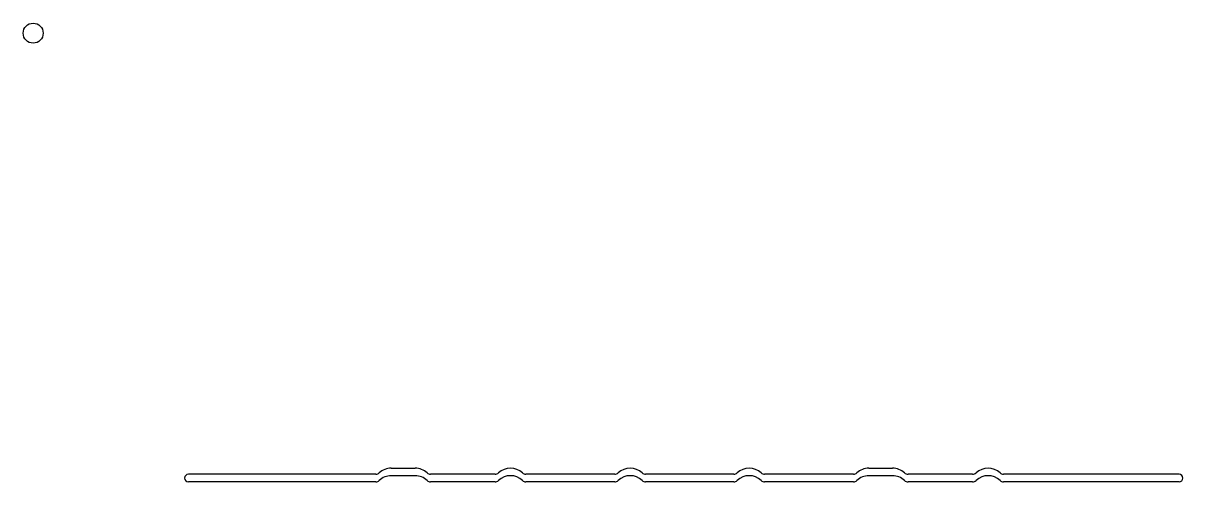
# Model space of a CAD drawing. Header units: millimetres. Extents: x -2 to 229, y -89 to 2.
import ezdxf

# ---------------------------------------------------------------- set-up
doc = ezdxf.new("R2010")
doc.units = ezdxf.units.MM
doc.layers.get('0').update_dxf_attribs({"linetype": 'CONTINUOUS'})

msp = doc.modelspace()

# ---------------------------------------------------------------- linework, layer by layer
for p, q in [((71.44, -86.76), (76.2, -86.76)), ((166.72, -86.76), (171.44, -86.76)), ((68.36, -87.99), (30.96, -87.99)), ((68.36, -89.49), (30.96, -89.49)), ((71.44, -88.26), (76.2, -88.26)), ((92.14, -87.99), (79.28, -87.99)), ((92.14, -89.49), (79.28, -89.49)), ((116.01, -87.99), (98.3, -87.99)), ((116.01, -89.49), (98.3, -89.49)), ((139.76, -87.99), (122.18, -87.99)), ((139.76, -89.49), (122.18, -89.49)), ((163.64, -87.99), (145.93, -87.99)), ((163.64, -89.49), (145.93, -89.49)), ((166.72, -88.26), (171.44, -88.26)), ((187.42, -87.99), (174.53, -87.99)), ((187.42, -89.49), (174.53, -89.49)), ((228.6, -87.99), (193.58, -87.99)), ((228.6, -89.49), (193.58, -89.49))]:
    msp.add_line(p, q)
msp.add_circle((0, 0), 1.99)
for centre, radius, start, end in [((68.36, -86.99), 1, 270, 313.31), ((71.44, -90.26), 3.49, 90, 133.31), ((76.2, -90.26), 3.49, 46.69, 90), ((79.28, -86.99), 1, 226.69, 270), ((92.14, -86.99), 1, 270, 313.31), ((95.22, -90.26), 3.49, 46.69, 133.31), ((98.3, -86.99), 1, 226.69, 270), ((116.01, -86.99), 1, 270, 313.31), ((119.09, -90.26), 3.49, 46.69, 133.31), ((122.18, -86.99), 1, 226.69, 270), ((139.76, -86.99), 1, 270, 313.31), ((142.84, -90.26), 3.49, 46.69, 133.31), ((145.93, -86.99), 1, 226.69, 270), ((163.64, -86.99), 1, 270, 313.31), ((166.72, -90.26), 3.49, 90, 133.31), ((171.44, -90.26), 3.49, 46.69, 90), ((174.53, -86.99), 1, 226.69, 270), ((187.42, -86.99), 1, 270, 313.31), ((190.5, -90.26), 3.49, 46.69, 133.31), ((193.58, -86.99), 1, 226.69, 270), ((30.96, -88.74), 0.75, 90, 270), ((68.36, -88.49), 1, 270, 313.31), ((71.44, -91.76), 3.49, 90, 133.31), ((76.2, -91.76), 3.49, 46.69, 90), ((79.28, -88.49), 1, 226.69, 270), ((92.14, -88.49), 1, 270, 313.31), ((95.22, -91.76), 3.49, 46.69, 133.31), ((98.3, -88.49), 1, 226.69, 270), ((116.01, -88.49), 1, 270, 313.31), ((119.09, -91.76), 3.49, 46.69, 133.31), ((122.18, -88.49), 1, 226.69, 270), ((139.76, -88.49), 1, 270, 313.31), ((142.84, -91.76), 3.49, 46.69, 133.31), ((145.93, -88.49), 1, 226.69, 270), ((163.64, -88.49), 1, 270, 313.31), ((166.72, -91.76), 3.49, 90, 133.31), ((171.44, -91.76), 3.49, 46.69, 90), ((174.53, -88.49), 1, 226.69, 270), ((187.42, -88.49), 1, 270, 313.31), ((190.5, -91.76), 3.49, 46.69, 133.31), ((193.58, -88.49), 1, 226.69, 270), ((228.6, -88.74), 0.75, -90, 90)]:
    msp.add_arc(centre, radius, start, end)

doc.saveas('drawing.dxf')
